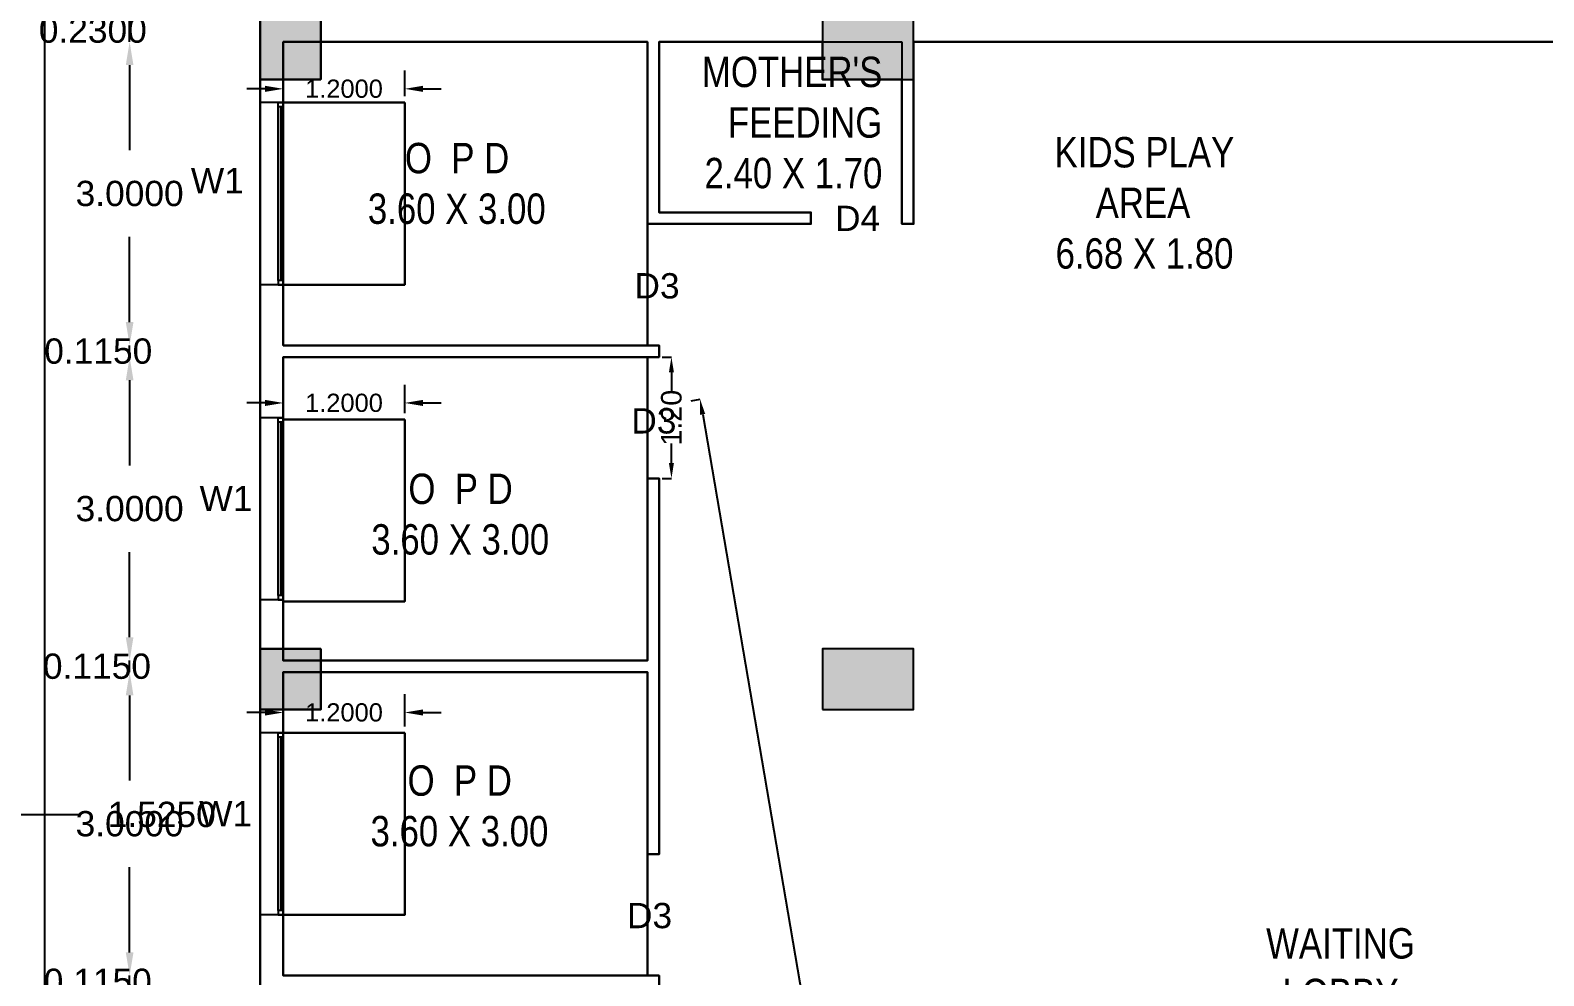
# Model space of a CAD drawing. Header units: metres. Extents: x -38 to 401, y 28 to 287.
# Drawn here: x 235.75 to 250.71, y 196.35 to 205.69 of the extents above; entities that cross this region are included whole.
import ezdxf

# ---------------------------------------------------------------- set-up
doc = ezdxf.new("R2010")
doc.units = ezdxf.units.M
for name, color, linetype, lineweight in [('BLK_1_FLR_1_ EXIT_WIDTH_ DOOR', 7, 'Continuous', 30), ('BLK_1_FLR_1_BLT_UP_AREA', 4, 'Continuous', 30), ('BLK_1_FLR_1_REGULAR_ROOM_1', 4, 'Continuous', 30), ('BLK_1_FLR_1_REGULAR_ROOM_2', 4, 'Continuous', 30), ('BLK_1_FLR_1_REGULAR_ROOM_3', 4, 'Continuous', 30), ('BLK_1_FLR_1_ROOM_1_LIGHT_VENTILATION_1', 7, 'Continuous', 30), ('BLK_1_FLR_1_ROOM_1_LIGHT_VENTILATION_2', 7, 'Continuous', 30), ('BLK_1_FLR_1_ROOM_1_LIGHT_VENTILATION_3', 7, 'Continuous', 30), ('BLK_1_FLR_1_ROOM_2_LIGHT_VENTILATION_1', 7, 'Continuous', 30), ('BLK_1_FLR_1_ROOM_3_LIGHT_VENTILATION_1', 7, 'Continuous', 30), ('BLK_1_LVL_1_BLDG_FOOT_PRINT', 4, 'Continuous', 30), ('UCOLUMN', 6, 'Continuous', 30)]:
    doc.layers.add(name, color=color, linetype=linetype, lineweight=lineweight)
for name, color, linetype in [('BLK_1_FLR_1_CARPET_AREA', 10, 'Continuous'), ('DIST_EXIT', 7, 'Continuous'), ('UBEAM', 1, 'Continuous'), ('UHATCH', 8, 'Continuous')]:
    doc.layers.add(name, color=color, linetype=linetype)
doc.styles.get("Standard").update_dxf_attribs({"font": 'arial.ttf'})
doc.dimstyles.get("Standard").update_dxf_attribs({"dimtxt": 0.18, "dimasz": 0.18, "dimexe": 0.18, "dimexo": 0.0625, "dimgap": 0.09, "dimtad": 0, "dimtih": 1, "dimtoh": 1, "dimdec": 4, "dimzin": 0, "dimdsep": 46, "dimtxsty": 'Standard', "dimcen": 0.09, "dimadec": 0, "dimazin": 0, "dimtfac": 1, "dimtdec": 4, "dimtofl": 0, "dimtmove": 0, "dimatfit": 3, "dimfxl": 0, "dimtolj": 1, "dimtzin": 0, "dimarcsym": 0})
doc.dimstyles.new('STANDARD$0', dxfattribs={"dimtxt": 7, "dimasz": 3, "dimexe": 3, "dimexo": 1, "dimgap": 1.5, "dimtad": 1, "dimdec": 1, "dimzin": 1, "dimdsep": 46, "dimlunit": 4, "dimtxsty": 'Standard', "dimblk": 'OBLIQUE', "dimcen": 0.09375, "dimdle": 1, "dimclrd": 8, "dimclre": 8, "dimclrt": 7, "dimadec": 1, "dimazin": 0, "dimtfac": 1, "dimtdec": 1, "dimtix": 1, "dimtmove": 2, "dimatfit": 3, "dimldrblk": 'ARCHTICK', "dimfxl": 0, "dimfrac": 2, "dimtolj": 1, "dimtzin": 0, "dimarcsym": 0})

# ---------------------------------------------------------------- blocks, each defined once
blk = doc.blocks.new('*D188')
at = {"color": 0, "lineweight": -2}
for p, q in [((235.888, 215.32), (235.888, 188.992)), ((235.888, 162.43), (235.888, 188.757))]:
    blk.add_line(p, q, dxfattribs=at)
at = {"color": 0}
for points in [[(235.85, 215.32), (235.927, 215.32), (235.888, 215.55)], [(235.85, 162.43), (235.927, 162.43), (235.888, 162.2)]]:
    blk.add_solid(points, dxfattribs=at)
at = {"layer": 'Defpoints', "color": 0}
for p in [(234.362, 215.55), (232.862, 162.2), (235.888, 162.2)]:
    blk.add_point(p, dxfattribs=at)
at = {"color": 0, "lineweight": 25, "insert": (235.888, 188.875), "char_height": 0.23, "attachment_point": 5}
blk.add_mtext('\\A1;53.35', dxfattribs=at)
blk = doc.blocks.new('600X600')
at = {"layer": 'UHATCH', "linetype": 'Continuous'}
h = blk.add_hatch(color=256, dxfattribs=at)
h.dxf.hatch_style = 1
h.paths.add_polyline_path([(600, 600), (0, 600), (0, 0), (600, 0)])
at = {"layer": 'UCOLUMN', "linetype": 'Continuous'}
blk.add_lwpolyline([(0, 0), (600, 0), (600, 600), (0, 600)], close=True, dxfattribs=at)
blk = doc.blocks.new('750 x 750')
blk.add_blockref('600X600', (0, 75))
blk = doc.blocks.new('900 X 900')
at = {"linetype": 'Continuous'}
h = blk.add_hatch(color=256, dxfattribs=at)
h.dxf.hatch_style = 1
h.paths.add_polyline_path([(0, 150), (900, 150), (900, 750), (0, 750)])
blk.add_lwpolyline([(0, 150), (900, 150), (900, 750), (0, 750)], close=True, dxfattribs=at)
blk = doc.blocks.new('COLUMN LAYOUT')
at = {"layer": 'UBEAM', "color": 7, "linetype": 'Continuous'}
for name, p in [('750 x 750', (-21325, 30475)), ('900 X 900', (-15765, 30400)), ('750 x 750', (-21325, 24245)), ('900 X 900', (-15765, 24170))]:
    blk.add_blockref(name, p, dxfattribs=at)
blk = doc.blocks.new('*D659')
at = {"color": 0, "lineweight": -2}
for p, q in [((234.801, 197.41), (234.801, 198.475)), ((234.801, 197.942), (235.641, 197.942)), ((235.641, 197.942), (236.241, 197.942))]:
    blk.add_line(p, q, dxfattribs=at)
at = {"color": 0}
for points in [[(234.762, 198.475), (234.839, 198.475), (234.801, 198.705)], [(234.762, 197.41), (234.839, 197.41), (234.801, 197.18)]]:
    blk.add_solid(points, dxfattribs=at)
at = {"layer": 'Defpoints', "color": 0}
for p in [(232.632, 198.705), (234.801, 198.705), (232.632, 197.18)]:
    blk.add_point(p, dxfattribs=at)
at = {"color": 0, "lineweight": 25, "insert": (237.048, 197.942), "char_height": 0.25, "attachment_point": 5}
blk.add_mtext('\\A1;1.5250', dxfattribs=at)
blk = doc.blocks.new('*D688')
at = {"color": 0, "lineweight": -2}
for p, q in [((236.731, 196.58), (236.731, 196.81)), ((236.731, 196.235), (236.731, 196.35)), ((236.731, 196.005), (236.731, 195.775))]:
    blk.add_line(p, q, dxfattribs=at)
at = {"color": 0}
for points in [[(236.693, 196.58), (236.769, 196.58), (236.731, 196.35)], [(236.693, 196.005), (236.769, 196.005), (236.731, 196.235)]]:
    blk.add_solid(points, dxfattribs=at)
at = {"layer": 'Defpoints', "color": 0}
for p in [(236.731, 196.35), (238.25, 196.35), (238.25, 196.235)]:
    blk.add_point(p, dxfattribs=at)
at = {"color": 0, "lineweight": 25, "insert": (236.416, 196.292), "char_height": 0.25, "attachment_point": 5}
blk.add_mtext('\\A1;0.1150', dxfattribs=at)
blk = doc.blocks.new('*D689')
at = {"color": 0, "lineweight": -2}
for p, q in [((236.731, 199.12), (236.731, 198.278)), ((236.731, 196.58), (236.731, 197.422))]:
    blk.add_line(p, q, dxfattribs=at)
at = {"color": 0}
for points in [[(236.693, 199.12), (236.769, 199.12), (236.731, 199.35)], [(236.693, 196.58), (236.769, 196.58), (236.731, 196.35)]]:
    blk.add_solid(points, dxfattribs=at)
at = {"layer": 'Defpoints', "color": 0}
for p in [(236.731, 199.35), (238.25, 199.35), (238.25, 196.35)]:
    blk.add_point(p, dxfattribs=at)
at = {"color": 0, "lineweight": 25, "insert": (236.731, 197.85), "char_height": 0.25, "attachment_point": 5}
blk.add_mtext('\\A1;3.0000', dxfattribs=at)
blk = doc.blocks.new('*D613')
at = {"color": 0, "lineweight": -2}
for p, q in [((236.731, 199.695), (236.731, 199.925)), ((236.731, 199.35), (236.731, 199.465)), ((236.731, 199.12), (236.731, 198.89))]:
    blk.add_line(p, q, dxfattribs=at)
at = {"color": 0}
for points in [[(236.693, 199.695), (236.769, 199.695), (236.731, 199.465)], [(236.693, 199.12), (236.769, 199.12), (236.731, 199.35)]]:
    blk.add_solid(points, dxfattribs=at)
at = {"layer": 'Defpoints', "color": 0}
for p in [(236.731, 199.465), (238.25, 199.465), (238.25, 199.35)]:
    blk.add_point(p, dxfattribs=at)
at = {"color": 0, "lineweight": 25, "insert": (236.408, 199.407), "char_height": 0.25, "attachment_point": 5}
blk.add_mtext('\\A1;0.1150', dxfattribs=at)
blk = doc.blocks.new('*D614')
at = {"color": 0, "lineweight": -2}
for p, q in [((236.731, 202.235), (236.731, 201.393)), ((236.731, 199.695), (236.731, 200.537))]:
    blk.add_line(p, q, dxfattribs=at)
at = {"color": 0}
for points in [[(236.693, 202.235), (236.769, 202.235), (236.731, 202.465)], [(236.693, 199.695), (236.769, 199.695), (236.731, 199.465)]]:
    blk.add_solid(points, dxfattribs=at)
at = {"layer": 'Defpoints', "color": 0}
for p in [(236.731, 202.465), (238.25, 202.465), (238.25, 199.465)]:
    blk.add_point(p, dxfattribs=at)
at = {"color": 0, "lineweight": 25, "insert": (236.731, 200.965), "char_height": 0.25, "attachment_point": 5}
blk.add_mtext('\\A1;3.0000', dxfattribs=at)
blk = doc.blocks.new('*D615')
at = {"color": 0, "lineweight": -2}
for p, q in [((236.731, 202.81), (236.731, 203.04)), ((236.731, 202.465), (236.731, 202.58)), ((236.731, 202.235), (236.731, 202.005))]:
    blk.add_line(p, q, dxfattribs=at)
at = {"color": 0}
for points in [[(236.693, 202.81), (236.769, 202.81), (236.731, 202.58)], [(236.693, 202.235), (236.769, 202.235), (236.731, 202.465)]]:
    blk.add_solid(points, dxfattribs=at)
at = {"layer": 'Defpoints', "color": 0}
for p in [(236.731, 202.58), (238.25, 202.58), (238.25, 202.465)]:
    blk.add_point(p, dxfattribs=at)
at = {"color": 0, "lineweight": 25, "insert": (236.421, 202.522), "char_height": 0.25, "attachment_point": 5}
blk.add_mtext('\\A1;0.1150', dxfattribs=at)
blk = doc.blocks.new('*D616')
at = {"color": 0, "lineweight": -2}
for p, q in [((236.731, 205.35), (236.731, 204.508)), ((236.731, 202.81), (236.731, 203.652))]:
    blk.add_line(p, q, dxfattribs=at)
at = {"color": 0}
for points in [[(236.693, 205.35), (236.769, 205.35), (236.731, 205.58)], [(236.693, 202.81), (236.769, 202.81), (236.731, 202.58)]]:
    blk.add_solid(points, dxfattribs=at)
at = {"layer": 'Defpoints', "color": 0}
for p in [(236.731, 205.58), (238.25, 205.58), (238.25, 202.58)]:
    blk.add_point(p, dxfattribs=at)
at = {"color": 0, "lineweight": 25, "insert": (236.731, 204.08), "char_height": 0.25, "attachment_point": 5}
blk.add_mtext('\\A1;3.0000', dxfattribs=at)
blk = doc.blocks.new('*D617')
at = {"color": 0, "lineweight": -2}
for p, q in [((236.731, 206.04), (236.731, 206.27)), ((236.731, 205.58), (236.731, 205.81)), ((236.731, 205.35), (236.731, 205.12))]:
    blk.add_line(p, q, dxfattribs=at)
at = {"color": 0}
for points in [[(236.693, 206.04), (236.769, 206.04), (236.731, 205.81)], [(236.693, 205.35), (236.769, 205.35), (236.731, 205.58)]]:
    blk.add_solid(points, dxfattribs=at)
at = {"layer": 'Defpoints', "color": 0}
for p in [(236.731, 205.81), (238.25, 205.81), (238.25, 205.58)]:
    blk.add_point(p, dxfattribs=at)
at = {"color": 0, "lineweight": 25, "insert": (236.367, 205.695), "char_height": 0.25, "attachment_point": 5}
blk.add_mtext('\\A1;0.2300', dxfattribs=at)
blk = doc.blocks.new('*D725')
at = {"layer": 'BLK_1_FLR_1_ROOM_1_LIGHT_VENTILATION_1', "color": 0, "lineweight": -2}
for p, q in [((238.25, 205.042), (238.25, 205.296)), ((239.45, 205.042), (239.45, 205.296)), ((238.07, 205.116), (237.89, 205.116)), ((239.63, 205.116), (239.81, 205.116))]:
    blk.add_line(p, q, dxfattribs=at)
at = {"layer": 'BLK_1_FLR_1_ROOM_1_LIGHT_VENTILATION_1', "color": 0}
for points in [[(238.07, 205.146), (238.07, 205.086), (238.25, 205.116)], [(239.63, 205.146), (239.63, 205.086), (239.45, 205.116)]]:
    blk.add_solid(points, dxfattribs=at)
at = {"layer": 'Defpoints', "color": 0}
for p in [(238.25, 205.116), (238.25, 204.98), (239.45, 204.98)]:
    blk.add_point(p, dxfattribs=at)
at = {"layer": 'BLK_1_FLR_1_ROOM_1_LIGHT_VENTILATION_1', "color": 0, "lineweight": 30, "insert": (238.85, 205.116), "char_height": 0.18, "attachment_point": 5}
blk.add_mtext('\\A1;1.2000', dxfattribs=at)
blk = doc.blocks.new('*D726')
at = {"layer": 'BLK_1_FLR_1_ROOM_1_LIGHT_VENTILATION_2', "color": 0, "lineweight": -2}
for p, q in [((238.25, 201.911), (238.25, 202.191)), ((239.45, 201.911), (239.45, 202.191)), ((238.07, 202.011), (237.89, 202.011)), ((239.63, 202.011), (239.81, 202.011))]:
    blk.add_line(p, q, dxfattribs=at)
at = {"layer": 'BLK_1_FLR_1_ROOM_1_LIGHT_VENTILATION_2', "color": 0}
for points in [[(238.07, 202.041), (238.07, 201.981), (238.25, 202.011)], [(239.63, 202.041), (239.63, 201.981), (239.45, 202.011)]]:
    blk.add_solid(points, dxfattribs=at)
at = {"layer": 'Defpoints', "color": 0}
for p in [(238.25, 202.011), (238.25, 201.849), (239.45, 201.849)]:
    blk.add_point(p, dxfattribs=at)
at = {"layer": 'BLK_1_FLR_1_ROOM_1_LIGHT_VENTILATION_2', "color": 0, "lineweight": 30, "insert": (238.85, 202.011), "char_height": 0.18, "attachment_point": 5}
blk.add_mtext('\\A1;1.2000', dxfattribs=at)
blk = doc.blocks.new('*D727')
at = {"layer": 'BLK_1_FLR_1_ROOM_1_LIGHT_VENTILATION_3', "color": 0, "lineweight": -2}
for p, q in [((238.25, 198.812), (238.25, 199.131)), ((239.45, 198.812), (239.45, 199.131)), ((238.07, 198.951), (237.89, 198.951)), ((239.63, 198.951), (239.81, 198.951))]:
    blk.add_line(p, q, dxfattribs=at)
at = {"layer": 'BLK_1_FLR_1_ROOM_1_LIGHT_VENTILATION_3', "color": 0}
for points in [[(238.07, 198.981), (238.07, 198.921), (238.25, 198.951)], [(239.63, 198.981), (239.63, 198.921), (239.45, 198.951)]]:
    blk.add_solid(points, dxfattribs=at)
at = {"layer": 'Defpoints', "color": 0}
for p in [(238.25, 198.951), (238.25, 198.75), (239.45, 198.75)]:
    blk.add_point(p, dxfattribs=at)
at = {"layer": 'BLK_1_FLR_1_ROOM_1_LIGHT_VENTILATION_3', "color": 0, "lineweight": 30, "insert": (238.85, 198.951), "char_height": 0.18, "attachment_point": 5}
blk.add_mtext('\\A1;1.2000', dxfattribs=at)
blk = doc.blocks.new('*D825')
at = {"layer": 'Defpoints', "color": 0}
for p in [(241.85, 201.959), (245.993, 177.75), (246.513, 177.839)]:
    blk.add_point(p, dxfattribs=at)
at = {"layer": 'DIST_EXIT', "color": 0, "lineweight": -2}
for p, q in [((242.282, 202.033), (242.37, 202.048)), ((242.396, 201.898), (244.383, 190.285)), ((246.487, 177.989), (244.5, 189.601)), ((246.425, 177.824), (246.513, 177.839))]:
    blk.add_line(p, q, dxfattribs=at)
at = {"layer": 'DIST_EXIT', "color": 0}
for points in [[(242.421, 201.902), (242.371, 201.893), (242.37, 202.048)], [(246.512, 177.993), (246.462, 177.985), (246.513, 177.839)]]:
    blk.add_solid(points, dxfattribs=at)
at = {"layer": 'DIST_EXIT', "color": 0, "lineweight": 30, "insert": (244.442, 189.943), "char_height": 0.2032, "attachment_point": 5, "rotation": 279.7099}
blk.add_mtext('\\A1;24.56', dxfattribs=at)
blk = doc.blocks.new('*D826')
at = {"layer": 'BLK_1_FLR_1_ EXIT_WIDTH_ DOOR', "color": 0, "lineweight": -2}
for p, q in [((241.997, 202.465), (242.087, 202.465)), ((242.087, 202.312), (242.087, 202.121)), ((242.087, 201.417), (242.087, 201.609)), ((241.997, 201.265), (242.087, 201.265))]:
    blk.add_line(p, q, dxfattribs=at)
at = {"layer": 'BLK_1_FLR_1_ EXIT_WIDTH_ DOOR', "color": 0}
for points in [[(242.062, 202.312), (242.112, 202.312), (242.087, 202.465)], [(242.062, 201.417), (242.112, 201.417), (242.087, 201.265)]]:
    blk.add_solid(points, dxfattribs=at)
at = {"layer": 'Defpoints', "color": 0}
for p in [(241.965, 202.465), (242.087, 202.465), (241.965, 201.265)]:
    blk.add_point(p, dxfattribs=at)
at = {"layer": 'BLK_1_FLR_1_ EXIT_WIDTH_ DOOR', "color": 0, "lineweight": 30, "insert": (242.087, 201.865), "char_height": 0.2032, "attachment_point": 5, "rotation": 90}
blk.add_mtext('\\A1;1.20', dxfattribs=at)

msp = doc.modelspace()

# ---------------------------------------------------------------- linework, layer by layer
at = {"color": 7, "lineweight": 25}
for p, q in [((238.02023, 204.97979), (238.02023, 205.80979)), ((238.25021, 204.97979), (238.2502, 205.57979)), ((238.2502, 205.57979), (241.8502, 205.57979)), ((241.8502, 205.57979), (241.8502, 203.77979)), ((241.9652, 203.89479), (241.9652, 205.57979)), ((241.9652, 205.57979), (244.36525, 205.57979)), ((244.36525, 205.57979), (244.36525, 203.77979)), ((244.48025, 203.77979), (244.48025, 205.57979)), ((244.48025, 205.57979), (251.16025, 205.57979)), ((238.02023, 204.97979), (238.02023, 203.17979)), ((238.25022, 204.97979), (238.02025, 204.97979)), ((238.19913, 203.22238), (238.19912, 204.96374)), ((238.22115, 204.9372), (238.22116, 203.22238)), ((238.22967, 204.9372), (238.22968, 203.22238)), ((238.25023, 204.96374), (238.25023, 203.22238)), ((241.8502, 203.77979), (243.46525, 203.77979)), ((243.46525, 203.89479), (241.9652, 203.89479)), ((243.46525, 203.77979), (243.46525, 203.89479)), ((244.36525, 203.77979), (244.48025, 203.77979)), ((238.02025, 203.17979), (238.02025, 201.86479)), ((238.25025, 203.17979), (238.02025, 203.17979)), ((238.25025, 202.57979), (238.25025, 203.17979)), ((241.9652, 202.57979), (238.25025, 202.57979)), ((241.9652, 202.46479), (241.9652, 202.57979)), ((238.25025, 201.86479), (238.25025, 202.46479)), ((238.25025, 202.46479), (241.9652, 202.46479)), ((238.25025, 201.86479), (238.02025, 201.86479)), ((238.02025, 201.86479), (238.02025, 200.06479)), ((238.19914, 200.10738), (238.19913, 201.84874)), ((238.25024, 201.84874), (238.25025, 200.10738)), ((238.22117, 201.8222), (238.22117, 200.10738)), ((238.22968, 201.8222), (238.22969, 200.10738)), ((241.9652, 201.26479), (241.8502, 201.26479)), ((241.8502, 201.26479), (241.8502, 199.46479)), ((241.9652, 197.54979), (241.9652, 201.26479)), ((238.02025, 200.06479), (238.02025, 198.74979)), ((238.25025, 200.06479), (238.02025, 200.06479)), ((238.25025, 199.46479), (238.25025, 200.06479)), ((241.8502, 199.46479), (238.25025, 199.46479)), ((238.25021, 198.74979), (238.2502, 199.34979)), ((238.2502, 199.34979), (241.8502, 199.34979)), ((241.8502, 199.34979), (241.8502, 197.54979)), ((238.02023, 198.74979), (238.02023, 196.94979)), ((238.25022, 198.74979), (238.02025, 198.74979)), ((238.19913, 196.99238), (238.19912, 198.73374)), ((238.22115, 198.7072), (238.22116, 196.99238)), ((238.22967, 198.7072), (238.22968, 196.99238)), ((238.25023, 198.73374), (238.25023, 196.99238)), ((241.8502, 197.54979), (241.9652, 197.54979)), ((238.02025, 196.94979), (238.02025, 195.63479)), ((238.25025, 196.94979), (238.02025, 196.94979)), ((238.25025, 196.34979), (238.25025, 196.94979)), ((241.9652, 196.34979), (238.25025, 196.34979)), ((241.9652, 196.23479), (241.9652, 196.34979))]:
    msp.add_line(p, q, dxfattribs=at)
for points in [[(238.25023, 204.9372), (238.19912, 204.9372), (238.19912, 204.97979), (238.25023, 204.97979)], [(238.25023, 203.22238), (238.19913, 203.22238), (238.19913, 203.17979), (238.25023, 203.17979)], [(238.25024, 201.8222), (238.19913, 201.8222), (238.19913, 201.86479), (238.25024, 201.86479)], [(238.25025, 200.10738), (238.19914, 200.10738), (238.19914, 200.06479), (238.25025, 200.06479)], [(238.25023, 198.7072), (238.19912, 198.7072), (238.19912, 198.74979), (238.25023, 198.74979)], [(238.25023, 196.99238), (238.19913, 196.99238), (238.19913, 196.94979), (238.25023, 196.94979)]]:
    msp.add_lwpolyline(points, close=True, dxfattribs=at)
at = {"layer": 'BLK_1_FLR_1_BLT_UP_AREA', "color": 12, "lineweight": 30}
msp.add_lwpolyline([(238.02025, 162.19968), (238.02025, 215.54979), (261.07025, 215.54979), (261.07025, 205.57979), (259.57025, 205.57979), (259.57025, 162.19968)], close=True, dxfattribs=at)
at = {"layer": 'BLK_1_FLR_1_CARPET_AREA', "color": 15, "linetype": 'Continuous', "lineweight": 30}
msp.add_lwpolyline([(241.9652, 196.23479), (241.9652, 196.34979), (238.25025, 196.34979), (238.25025, 198.97979), (238.62025, 198.97979), (238.62025, 199.34979), (241.8502, 199.34979), (241.8502, 197.54979), (241.9652, 197.54979), (241.9652, 201.26479), (241.8502, 201.26479), (241.8502, 199.46479), (238.62025, 199.46479), (238.62025, 199.57979), (238.25025, 199.57979), (238.25025, 202.46479), (241.9652, 202.46479), (241.9652, 202.57979), (238.25025, 202.57979), (238.25025, 205.20979), (238.62025, 205.20979), (238.62025, 205.57979), (241.8502, 205.57979), (241.8502, 203.77979), (243.46525, 203.77979), (243.46525, 203.89479), (241.9652, 203.89479), (241.9652, 205.57979), (243.58025, 205.57979), (243.58025, 205.20979), (244.36525, 205.20979), (244.36525, 203.77979), (244.48025, 203.77979), (244.48025, 205.57979), (253.11025, 205.57979)], dxfattribs=at)
at = {"layer": 'BLK_1_FLR_1_REGULAR_ROOM_1', "color": 2, "lineweight": 30}
msp.add_lwpolyline([(241.8502, 205.57979), (238.25025, 205.57979), (238.25025, 202.57979), (241.8502, 202.57979)], close=True, dxfattribs=at)
at = {"layer": 'BLK_1_FLR_1_REGULAR_ROOM_2', "color": 2, "lineweight": 30}
msp.add_lwpolyline([(241.8502, 202.46479), (238.25025, 202.46479), (238.25025, 199.46479), (241.8502, 199.46479)], close=True, dxfattribs=at)
at = {"layer": 'BLK_1_FLR_1_REGULAR_ROOM_3', "color": 2, "lineweight": 30}
msp.add_lwpolyline([(241.8502, 199.34979), (238.25025, 199.34979), (238.25025, 196.34979), (241.8502, 196.34979)], close=True, dxfattribs=at)
at = {"layer": 'BLK_1_FLR_1_ROOM_1_LIGHT_VENTILATION_1', "color": 2, "lineweight": 30}
msp.add_lwpolyline([(239.45023, 204.97979), (239.45023, 203.17979), (238.25023, 203.17979), (238.25023, 204.97979)], close=True, dxfattribs=at)
at = {"layer": 'BLK_1_FLR_1_ROOM_2_LIGHT_VENTILATION_1', "color": 2, "lineweight": 30}
msp.add_lwpolyline([(239.45023, 201.84874), (239.45023, 200.04874), (238.25023, 200.04874), (238.25023, 201.84874)], close=True, dxfattribs=at)
at = {"layer": 'BLK_1_FLR_1_ROOM_3_LIGHT_VENTILATION_1', "color": 2, "lineweight": 30}
msp.add_lwpolyline([(239.45021, 198.74979), (239.45021, 196.94979), (238.25021, 196.94979), (238.25021, 198.74979)], close=True, dxfattribs=at)
at = {"layer": 'BLK_1_LVL_1_BLDG_FOOT_PRINT', "color": 1}
msp.add_lwpolyline([(238.02023, 162.19979), (238.02023, 215.54979), (261.07023, 215.54979), (261.07023, 205.57979), (259.57023, 205.57979), (259.57023, 162.19979)], close=True, dxfattribs=at)

# ---------------------------------------------------------------- block references
at = {"color": 7, "lineweight": 25, "xscale": 0.001, "yscale": 0.001, "zscale": 0.001}
msp.add_blockref('COLUMN LAYOUT', (259.34525, 174.65979), dxfattribs=at)
msp.add_blockref('COLUMN LAYOUT', (259.34525, 174.65979), dxfattribs=at)

# ---------------------------------------------------------------- texts
at = {"color": 7, "lineweight": 25, "char_height": 0.3}
for s, insert, width, attachment_point in [("{\\fArial Narrow|b0|i0|c0|p34;MOTHER'S \\PFEEDING \\P2.40 X 1.70}", (244.17225, 204.12879), 2.156002, 9), ('{\\fArial Narrow|b0|i0|c0|p34;\\W9.02522; \\W1;O  P D \\P{\\W5.193318; }3.60 X 3.00}', (238.58994, 204.58135), 2.7201691, 1), ('{\\fArial Narrow|b0|i0|c0|p34;\\W5.08518; \\W1;KIDS PLAY \\P{\\W9.332505; }AREA \\P{\\W5.185824; }6.68 X 1.80}', (245.38928, 204.63897), 2.7201691, 1), ('{\\fArial Narrow|b0|i0|c0|p34;\\W9.02522; \\W1;O  P D \\P{\\W5.193318; }3.60 X 3.00}', (238.62428, 201.31215), 2.7201691, 1), ('{\\fArial Narrow|b0|i0|c0|p34;\\W9.02522; \\W1;O  P D \\P{\\W5.193318; }3.60 X 3.00}', (238.61628, 198.42815), 2.7201691, 1), ('{\\fArial Narrow|b0|i0|c0|p34;\\W4.03101; \\W1;WAITING \\P{\\W5.734439; }LOBBY\\P{\\W2.547073; }8.63 X 6.23}', (247.58065, 196.81894), 2.215, 1)]:
    msp.add_mtext(s, dxfattribs=dict(at, insert=insert, width=width, attachment_point=attachment_point))
at = {"color": 7, "lineweight": 25, "char_height": 0.25, "attachment_point": 1}
for s, insert in [('W1', (237.33628, 204.33349)), ('D4', (243.70428, 203.96049)), ('D3', (241.72128, 203.29381)), ('D3', (241.69028, 201.95881)), ('W1', (237.42228, 201.19149)), ('W1', (237.41828, 198.07549)), ('D3', (241.64728, 197.06881))]:
    msp.add_mtext_dynamic_manual_height_columns(s, width=331.5310086, gutter_width=1000, heights=[0], dxfattribs=dict(at, insert=insert))

# ---------------------------------------------------------------- dimensions: what is measured, and where the dimension line sits
at = {"color": 7, "lineweight": 25}
dim = msp.add_linear_dim(base=(235.88817, 162.19979), p1=(234.36182, 215.54979), p2=(232.86182, 162.19979), angle=90, text='53.35', dimstyle='Standard', override={"dimscale": 1, "dimtxt": 0.23, "dimasz": 0.23, "dimgap": 0, "dimse1": 1, "dimse2": 1, "dimtmove": 1}, dxfattribs=at)
dim.commit()
dim.dimension.update_dxf_attribs({"geometry": '*D188', "text_midpoint": (235.88817, 188.87479)})
at = {"lineweight": 25}
for base, p1, p2, picture, middle in [((236.73086, 205.80979), (238.2502, 205.57979), (238.25023, 205.80979), '*D617', (236.36653, 205.69479)), ((236.73086, 202.57979), (238.25025, 202.46479), (238.25025, 202.57979), '*D615', (236.42137, 202.52229)), ((236.73086, 199.46479), (238.2502, 199.34979), (238.25025, 199.46479), '*D613', (236.40823, 199.40729)), ((236.73086, 196.34979), (238.25025, 196.23479), (238.25025, 196.34979), '*D688', (236.41574, 196.29229))]:
    dim = msp.add_linear_dim(base=base, p1=p1, p2=p2, angle=90, dimstyle='Standard', override={"dimscale": 1, "dimtxt": 0.25, "dimasz": 0.23, "dimgap": 0.3, "dimpost": '\\X', "dimse1": 1, "dimse2": 1, "dimtmove": 1, "dimfxl": 25.4}, dxfattribs=at)
    dim.commit()
    dim.dimension.update_dxf_attribs({"geometry": picture, "text_midpoint": middle, "dimtype": 128})
for base, p1, p2, picture, middle in [((236.73086, 205.57979), (238.25025, 202.57979), (238.2502, 205.57979), '*D616', (236.73086, 204.07979)), ((236.73086, 202.46479), (238.25025, 199.46479), (238.25025, 202.46479), '*D614', (236.73086, 200.96479)), ((236.73086, 199.34979), (238.25025, 196.34979), (238.2502, 199.34979), '*D689', (236.73086, 197.84979)), ((234.80075, 198.70479), (232.63182, 197.17979), (232.63182, 198.70479), '*D659', (236.54132, 197.94229))]:
    dim = msp.add_linear_dim(base=base, p1=p1, p2=p2, angle=90, dimstyle='Standard', override={"dimscale": 1, "dimtxt": 0.25, "dimasz": 0.23, "dimgap": 0.3, "dimpost": '\\X', "dimse1": 1, "dimse2": 1, "dimtmove": 1, "dimfxl": 25.4}, dxfattribs=at)
    dim.commit()
    dim.dimension.update_dxf_attribs({"geometry": picture, "text_midpoint": middle})
at = {"layer": 'BLK_1_FLR_1_ EXIT_WIDTH_ DOOR', "color": 2, "lineweight": 30}
dim = msp.add_aligned_dim(p1=(241.9652, 201.26479), p2=(241.9652, 202.46479), distance=-0.12178, dimstyle='STANDARD$0', override={"dimscale": 0.001, "dimtxt": 203.2, "dimasz": 152.5, "dimexe": 0, "dimexo": 0, "dimgap": 2.286, "dimtad": 0, "dimtoh": 1, "dimdec": 2, "dimzin": 0, "dimlunit": 2, "dimpost": '', "dimcen": 2.286, "dimdle": 0, "dimclrd": 0, "dimclre": 0, "dimclrt": 0, "dimadec": 0, "dimtdec": 2, "dimtix": 0, "dimtofl": 0, "dimtmove": 0, "dimfxl": 89.5, "dimfxlon": 1, "dimfrac": 0}, dxfattribs=at)
dim.commit()
dim.dimension.update_dxf_attribs({"geometry": '*D826', "text_midpoint": (242.08698, 201.86479)})
at = {"layer": 'BLK_1_FLR_1_ROOM_1_LIGHT_VENTILATION_1', "color": 232, "lineweight": 30}
dim = msp.add_linear_dim(base=(238.25023, 205.11604), p1=(239.45023, 204.97979), p2=(238.25023, 204.97979), dimstyle='Standard', dxfattribs=at)
dim.commit()
dim.dimension.update_dxf_attribs({"geometry": '*D725', "text_midpoint": (238.85023, 205.11604)})
at = {"layer": 'BLK_1_FLR_1_ROOM_1_LIGHT_VENTILATION_2', "color": 232, "lineweight": 30}
dim = msp.add_linear_dim(base=(238.25023, 202.0106), p1=(239.45023, 201.84874), p2=(238.25023, 201.84874), dimstyle='Standard', dxfattribs=at)
dim.commit()
dim.dimension.update_dxf_attribs({"geometry": '*D726', "text_midpoint": (238.85023, 202.0106)})
at = {"layer": 'BLK_1_FLR_1_ROOM_1_LIGHT_VENTILATION_3', "color": 232, "lineweight": 30}
dim = msp.add_linear_dim(base=(238.25021, 198.95104), p1=(239.45021, 198.74979), p2=(238.25021, 198.74979), dimstyle='Standard', dxfattribs=at)
dim.commit()
dim.dimension.update_dxf_attribs({"geometry": '*D727', "text_midpoint": (238.85021, 198.95104)})
at = {"layer": 'DIST_EXIT', "color": 7, "lineweight": 30}
dim = msp.add_aligned_dim(p1=(241.8502, 201.95881), p2=(245.99263, 177.74978), distance=0.52786, dimstyle='STANDARD$0', override={"dimscale": 0.001, "dimtxt": 203.2, "dimasz": 152.5, "dimexe": 0, "dimexo": 0, "dimgap": 2.286, "dimtad": 0, "dimtoh": 1, "dimdec": 2, "dimzin": 0, "dimlunit": 2, "dimpost": '', "dimcen": 2.286, "dimdle": 0, "dimclrd": 0, "dimclre": 0, "dimclrt": 0, "dimadec": 0, "dimtdec": 2, "dimtix": 0, "dimtofl": 0, "dimtmove": 0, "dimfxl": 89.5, "dimfxlon": 1, "dimfrac": 0}, dxfattribs=at)
dim.commit()
dim.dimension.update_dxf_attribs({"geometry": '*D825', "text_midpoint": (244.44171, 189.94332)})

doc.saveas('drawing.dxf')
